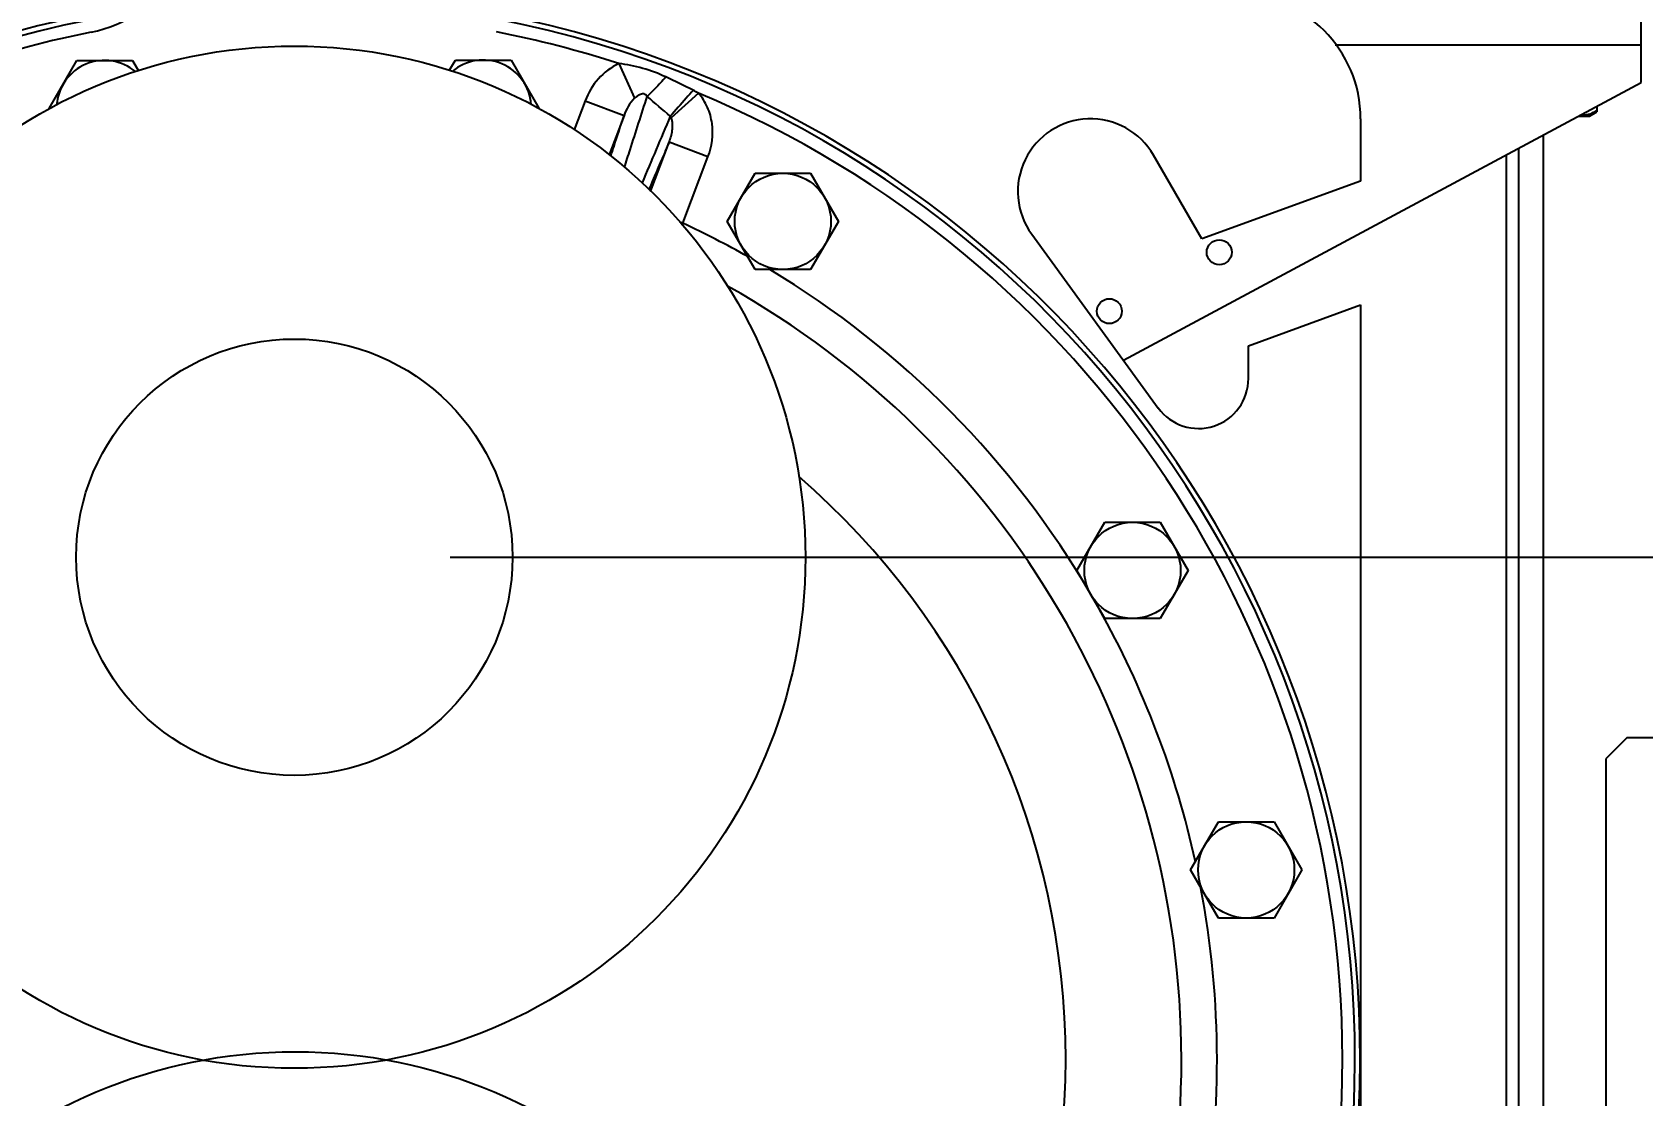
# Model space of a CAD drawing. Header units: millimetres. Extents: x 0 to 10500, y 0 to 7425.
# Drawn here: x 6415.1 to 6802.7, y 5281.1 to 5537 of the extents above; entities that cross this region are included whole.
import ezdxf

# ---------------------------------------------------------------- set-up
doc = ezdxf.new("R2010")
doc.units = ezdxf.units.MM
doc.header["$LTSCALE"] = 577.5
doc.layers.get('0').update_dxf_attribs({"linetype": 'CONTINUOUS'})
doc.layers.add('02___PRT_ALL_AXES', color=7, linetype='CONTINUOUS')
doc.layers.add('AXES', color=7, linetype='CONTINUOUS')
doc.styles.add('TEXTSTYLE_2', font='txt', dxfattribs={"width": 0.8})
doc.styles.add('TEXTSTYLE_3', font='txt')
doc.dimstyles.new('DIMSTYLE_1', dxfattribs={"dimtxt": 75, "dimasz": 3.5, "dimexe": 1.5, "dimexo": 1.5, "dimgap": 18.75, "dimtad": 1, "dimdec": 1, "dimtxsty": 'TEXTSTYLE_2', "dimblk": '_FILLED', "dimblk1": '_FILLED', "dimblk2": '_FILLED', "dimcen": 0.09, "dimadec": 1, "dimazin": 2, "dimtp": 0.1, "dimtm": 0.1, "dimtfac": 1, "dimtdec": 1, "dimtofl": 0, "dimtmove": 0, "dimatfit": 3, "dimldrblk": '_FILLED', "dimfxl": 1, "dimtolj": 1, "dimarcsym": 0})
doc.dimstyles.new('DIMSTYLE_2', dxfattribs={"dimtxt": 75, "dimasz": 3.5, "dimexe": 1.5, "dimexo": 1.5, "dimgap": 18.75, "dimtad": 1, "dimdec": 1, "dimtxsty": 'TEXTSTYLE_3', "dimblk": '_FILLED', "dimblk1": '_FILLED', "dimblk2": '_FILLED', "dimcen": 0.09, "dimadec": 1, "dimazin": 2, "dimtp": 0.1, "dimtm": 0.1, "dimtfac": 1, "dimtdec": 1, "dimtofl": 0, "dimtmove": 0, "dimatfit": 3, "dimldrblk": '_FILLED', "dimfxl": 1, "dimtolj": 1, "dimarcsym": 0})

# ---------------------------------------------------------------- blocks, each defined once
blk = doc.blocks.new('_FILLED')
at = {"color": 0, "linetype": 'ByBlock'}
blk.add_solid([(0, 0), (-1, 0.21), (-1, -0.21)], dxfattribs=at)
blk = doc.blocks.new('*D2')
at = {"color": 2, "linetype": 'Continuous', "transparency": 16777216}
for p, q in [((6517.06, 6087.82), (7463.5, 6087.82)), ((7463.5, 6087.82), (7483.75, 6087.82)), ((7482.25, 6087.82), (7482.25, 5216)), ((7482.25, 4344.17), (7482.25, 5216)), ((7017.54, 4344.17), (7463.5, 4344.17)), ((7463.5, 4344.17), (7483.75, 4344.17))]:
    blk.add_line(p, q, dxfattribs=at)
at = {"color": 2, "linetype": 'Continuous', "transparency": 16777216, "xscale": 3.5, "yscale": 3.5, "zscale": 3.5}
for p, rotation in [((7482.25, 6087.82), 90), ((7482.25, 4344.17), 270)]:
    blk.add_blockref('_FILLED', p, dxfattribs=dict(at, rotation=rotation))
at = {"color": 2, "linetype": 'Continuous', "transparency": 16777216, "insert": (7388.5, 5216), "char_height": 75, "width": 360, "attachment_point": 2, "rotation": 90, "line_spacing_factor": 0.9, "style": 'TEXTSTYLE_2'}
blk.add_mtext('(1743)', dxfattribs=at)
blk = doc.blocks.new('*D23')
at = {"color": 2, "linetype": 'Continuous', "transparency": 16777216}
for p, q in [((6515.69, 5410.67), (7274.79, 5410.67)), ((7274.79, 5410.67), (7295.04, 5410.67)), ((7293.54, 5410.67), (7293.54, 5289.67)), ((7293.54, 5168.67), (7293.54, 5289.67)), ((6515.9, 5168.67), (7274.79, 5168.67)), ((7274.79, 5168.67), (7295.04, 5168.67))]:
    blk.add_line(p, q, dxfattribs=at)
at = {"color": 2, "linetype": 'Continuous', "transparency": 16777216, "xscale": 3.5, "yscale": 3.5, "zscale": 3.5}
for p, rotation in [((7293.54, 5410.67), 90), ((7293.54, 5168.67), 270)]:
    blk.add_blockref('_FILLED', p, dxfattribs=dict(at, rotation=rotation))
at = {"color": 2, "linetype": 'Continuous', "transparency": 16777216, "insert": (7199.79, 5289.67), "char_height": 75, "width": 75, "attachment_point": 2, "rotation": 90, "line_spacing_factor": 0.9, "style": 'TEXTSTYLE_3'}
blk.add_mtext('A', dxfattribs=at)

msp = doc.modelspace()

# ---------------------------------------------------------------- linework, layer by layer
at = {"color": 3, "linetype": 'Continuous'}
for p, q in [((6802.3, 5524.87), (6802.3, 5544.87)), ((6802.3, 5533.87), (6728.71, 5533.87)), ((6677.72, 5458.07), (6802.3, 5524.87)), ((6778.8, 5032.74), (6778.8, 5512.27))]:
    msp.add_line(p, q, dxfattribs=at)
at = {"color": 7, "linetype": 'Continuous'}
for p, q in [((6556.28, 5529.44), (6560.09, 5521.09)), ((6548.19, 5520.48), (6545.54, 5513.47)), ((6548.19, 5520.48), (6557.54, 5516.95)), ((6575.44, 5522.34), (6568.87, 5516.42)), ((6557.54, 5516.95), (6553.96, 5507.46)), ((6563.92, 5498.71), (6568.38, 5510.52)), ((6577.74, 5506.99), (6568.38, 5510.52)), ((6772.8, 5509.05), (6772.8, 5173.87)), ((6571.7, 5491.01), (6577.74, 5506.99)), ((6769.8, 5507.44), (6769.8, 5037.74)), ((6571.7, 5491.01), (6570.95, 5491.29)), ((6571.7, 5491.01), (6571.51, 5490.61)), ((6798.83, 5367.16), (6793.83, 5362.16)), ((6855.89, 5367.16), (6798.83, 5367.16)), ((6793.83, 5362.16), (6793.83, 5222.16))]:
    msp.add_line(p, q, dxfattribs=at)
at = {"color": 3, "linetype": 'Continuous'}
for centre in [(6700.77, 5484.05), (6674.33, 5469.87)]:
    msp.add_circle(centre, 3, dxfattribs=at)
at = {"color": 7, "linetype": 'Continuous'}
for centre, radius, start, end in [((6423.61, 5565.81), 29.37, 281.2011, 330.05), ((6478.3, 5289.67), 256.4, 101.2011, 78.8989), ((6478.3, 5289.67), 255.13, 101.2011, 78.8989), ((6478.3, 5289.67), 252.13, 101.2011, 108.1166), ((6478.3, 5289.67), 252.13, 71.9834, 78.8989), ((6440.78, 5258.57), 296.18, 63.2356, 64.6519), ((6192.5, 5082.41), 574.6, 49.10829, 49.83629), ((6556.51, 5488.03), 39.19, 61.1138, 63.228), ((6478.3, 5289.67), 252.13, 292.7609, 67.3391), ((14324.07, 2228.56), 8423.71, 157.023562, 157.141912), ((6478.3, 5289.67), 221.95, 60.5879, 65.1135), ((6478.3, 5289.67), 221.95, 30.3231, 58.9945), ((6478.3, 5289.67), 213.39, 299.3249, 60.7805), ((6478.3, 5289.67), 185.53, 310.9169, 49.1812), ((6478.3, 5289.67), 221.95, 12.416, 29.292), ((6478.3, 5289.67), 221.95, 349.2877, 10.8149)]:
    msp.add_arc(centre, radius, start, end, dxfattribs=at)
for points, knots in [([(6556.28, 5529.44), (6554.42, 5528.59), (6551.05, 5526.01), (6548.92, 5522.4), (6548.19, 5520.48)], [0, 0, 0, 0, 0.499574, 1, 1, 1, 1]), ([(6567.58, 5526.23), (6566.76, 5525.29), (6565.3, 5523.68), (6563.79, 5522.13), (6563.11, 5521.52)], [0, 0, 0, 0, 0.578791, 1, 1, 1, 1]), ([(6560.09, 5521.09), (6559.47, 5520.55), (6558.49, 5519.2), (6557.81, 5517.71), (6557.54, 5516.95)], [0, 0, 0, 0, 0.504716, 1, 1, 1, 1]), ([(6557.62, 5504.42), (6558.08, 5505.86), (6559.91, 5511.56), (6561.74, 5517.25), (6563.11, 5521.52)], [0, 0, 0, 0, 0.251378, 1, 1, 1, 1]), ([(6563.11, 5521.52), (6562.95, 5521.79), (6562.45, 5522.3), (6561.47, 5522.1), (6560.74, 5521.64), (6560.3, 5521.28), (6560.09, 5521.09)], [0, 0, 0, 0, 0.262948, 0.52394, 0.761247, 1, 1, 1, 1]), ([(6574.16, 5523.01), (6573.61, 5522.38), (6571.79, 5520.29), (6569.96, 5518.21), (6568.66, 5516.78)], [0, 0, 0, 0, 0.30175, 1, 1, 1, 1]), ([(6577.74, 5506.99), (6578.69, 5509.51), (6579.24, 5513.73), (6577.82, 5519), (6576.34, 5521.33), (6575.44, 5522.34)], [0, 0, 0, 0, 0.498438, 0.749337, 1, 1, 1, 1]), ([(6554.33, 5507.16), (6554.6, 5507.98), (6555.67, 5511.24), (6556.74, 5514.5), (6557.54, 5516.95)], [0, 0, 0, 0, 0.250737, 1, 1, 1, 1]), ([(6568.38, 5510.52), (6568.75, 5511.44), (6569.17, 5512.89), (6569.29, 5514.9), (6569.1, 5515.95), (6568.87, 5516.42)], [0, 0, 0, 0, 0.489126, 0.738934, 1, 1, 1, 1]), ([(6568.38, 5510.52), (6567.98, 5509.58), (6566.35, 5505.78), (6564.71, 5501.99), (6563.49, 5499.14)], [0, 0, 0, 0, 0.249287, 1, 1, 1, 1])]:
    msp.add_open_spline(points, degree=3, knots=knots, dxfattribs=at)
for points in [[(6567.58, 5526.23), (6564.04, 5527.91), (6560.17, 5529.02), (6556.28, 5529.44)], [(6568.87, 5516.42), (6568.81, 5516.54), (6568.74, 5516.66), (6568.66, 5516.78)]]:
    msp.add_open_spline(points, degree=3, dxfattribs=at)
at = {"layer": '02___PRT_ALL_AXES', "color": 7, "linetype": 'Continuous'}
for p, q in [((6419.17, 5518.64), (6425.86, 5530.23)), ((6425.86, 5530.23), (6439.23, 5530.23)), ((6439.23, 5530.23), (6440.7, 5527.69)), ((6515.49, 5527.76), (6516.96, 5530.31)), ((6516.96, 5530.31), (6530.34, 5530.31)), ((6530.34, 5530.31), (6537.02, 5518.72)), ((6787.19, 5516.77), (6789.88, 5516.77)), ((6787.84, 5517.12), (6788.33, 5517.12)), ((6789.88, 5516.77), (6791.67, 5517.81)), ((6791.67, 5519.17), (6791.67, 5517.81)), ((6582.38, 5491.48), (6589.06, 5503.06)), ((6589.06, 5503.06), (6602.44, 5503.06)), ((6602.44, 5503.06), (6609.13, 5491.48)), ((6589.06, 5479.9), (6582.38, 5491.48)), ((6609.13, 5491.48), (6602.44, 5479.9)), ((6602.44, 5479.9), (6589.06, 5479.9)), ((6666.52, 5407.48), (6673.21, 5419.06)), ((6673.21, 5419.06), (6686.59, 5419.06)), ((6686.59, 5419.06), (6693.27, 5407.48)), ((6673.21, 5395.89), (6666.52, 5407.48)), ((6693.27, 5407.48), (6686.59, 5395.89)), ((6686.59, 5395.89), (6673.21, 5395.89)), ((6693.89, 5335.42), (6700.58, 5347.01)), ((6700.58, 5347.01), (6713.96, 5347.01)), ((6713.96, 5347.01), (6720.64, 5335.42)), ((6700.58, 5323.84), (6693.89, 5335.42)), ((6720.64, 5335.42), (6713.96, 5323.84)), ((6713.96, 5323.84), (6700.58, 5323.84))]:
    msp.add_line(p, q, dxfattribs=at)
for centre in [(6595.75, 5491.48), (6679.9, 5407.48), (6707.27, 5335.42)]:
    msp.add_circle(centre, 11.58, dxfattribs=at)
for centre, radius, start, end in [((6432.54, 5518.64), 11.58, 49.7156, 175.9224), ((6523.65, 5518.72), 11.58, 4.209, 130.3731), ((6788.33, 5522.17), 5.05, 265.0799, 269.9881)]:
    msp.add_arc(centre, radius, start, end, dxfattribs=at)
msp.add_open_spline([(6787.38, 5516.86), (6787.69, 5516.8), (6788.01, 5516.77), (6788.33, 5516.77)], degree=3, dxfattribs=at)
for points in [[(6788.33, 5517.12), (6788.9, 5517.12), (6790.08, 5517.33), (6791.15, 5517.85), (6791.67, 5518.16)], [(6788.33, 5516.77), (6788.9, 5516.77), (6790.08, 5516.98), (6791.15, 5517.5), (6791.67, 5517.81)]]:
    msp.add_open_spline(points, degree=3, knots=[0, 0, 0, 0, 0.485069, 1, 1, 1, 1], dxfattribs=at)
at = {"layer": 'AXES', "color": 7, "linetype": 'Continuous'}
for p, q in [((6734.8, 5516.17), (6734.8, 5501.17)), ((6696.59, 5487.26), (6684.95, 5507.42)), ((6734.8, 5501.17), (6696.59, 5487.26)), ((6655.65, 5488.37), (6686.1, 5446.57)), ((6707.8, 5461.55), (6734.8, 5471.37)), ((6734.8, 5471.37), (6734.8, 5063.17)), ((6707.8, 5453.64), (6707.8, 5461.55))]:
    msp.add_line(p, q, dxfattribs=at)
for centre, radius in [((6478.19, 5410.67), 123), ((6478.19, 5410.67), 52.5), ((6478.4, 5168.67), 123)]:
    msp.add_circle(centre, radius, dxfattribs=at)
for centre, radius, start, end in [((6704.8, 5516.17), 30, 0, 90), ((6669.8, 5498.67), 17.5, 30, 216.0715), ((6695.8, 5453.64), 12, 216.0715, 360)]:
    msp.add_arc(centre, radius, start, end, dxfattribs=at)

# ---------------------------------------------------------------- dimensions: what is measured, and where the dimension line sits
at = {"color": 2, "linetype": 'Continuous'}
for base, p1, p2, angle, text, dimstyle, picture, middle in [((7482.25, 6087.82), (7016.04, 4344.17), (6515.56, 6087.82), 90, '(1743)', 'DIMSTYLE_1', '*D2', (7482.25, 5216)), ((7293.54, 5168.67), (6514.19, 5410.67), (6514.4, 5168.67), 270, 'A', 'DIMSTYLE_2', '*D23', (7293.54, 5289.67))]:
    dim = msp.add_linear_dim(base=base, p1=p1, p2=p2, angle=angle, text=text, dimstyle=dimstyle, dxfattribs=at)
    dim.commit()
    dim.dimension.update_dxf_attribs({"geometry": picture, "text_midpoint": middle, "dimtype": 160})

doc.saveas('drawing.dxf')
